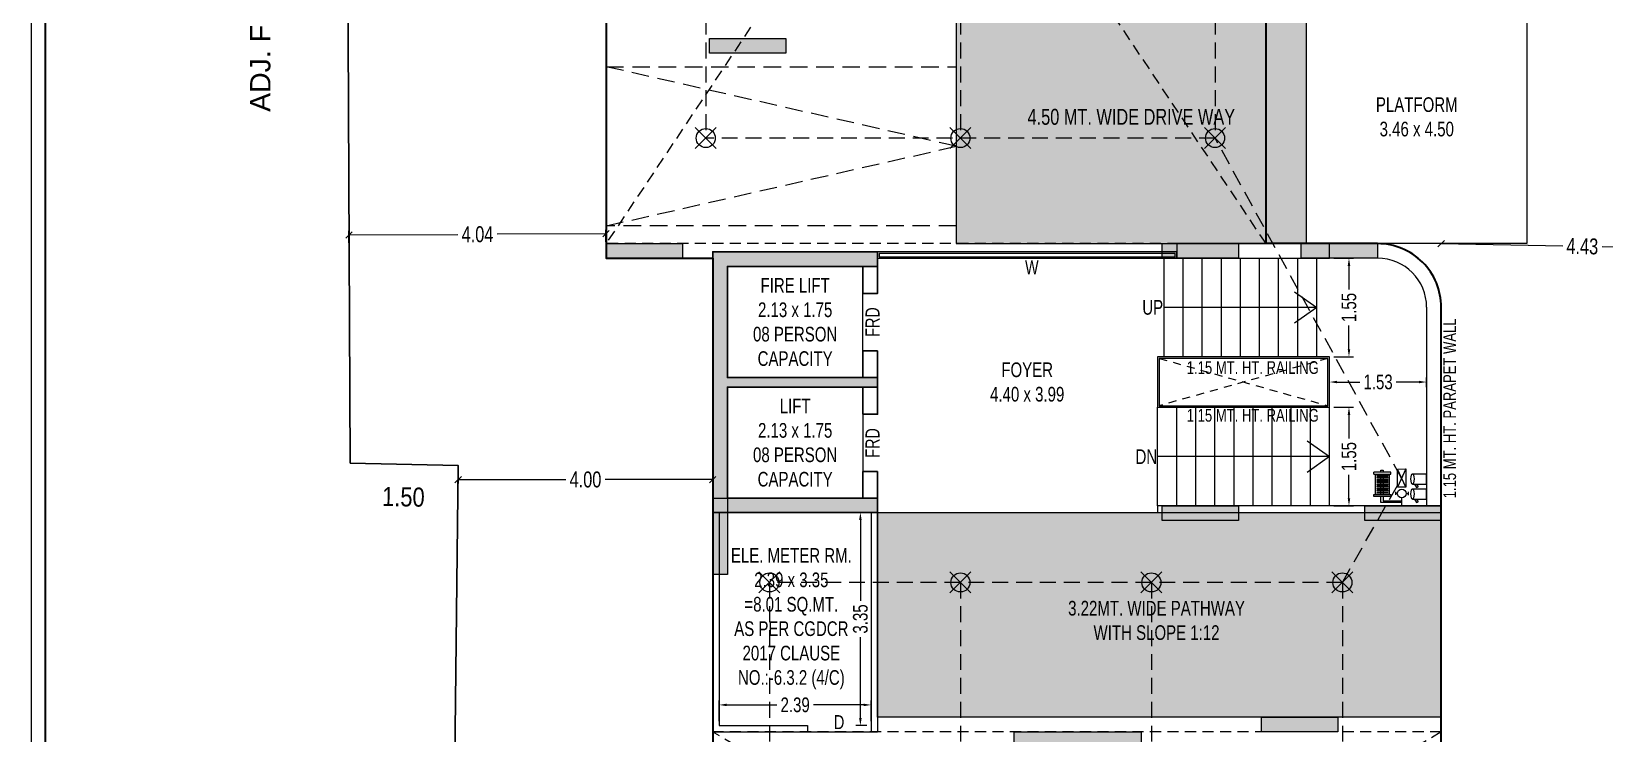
# Model space of a CAD drawing. Header units: millimetres. Extents: x 49 to 419, y 19 to 121.
# Drawn here: x 191.94 to 216.65, y 63.7 to 74.73 of the extents above; entities that cross this region are included whole.
import ezdxf
from ezdxf.enums import TextEntityAlignment as Align

# ---------------------------------------------------------------- set-up
doc = ezdxf.new("R2010")
doc.units = ezdxf.units.MM
doc.header["$MEASUREMENT"] = 0
doc.header["$PDMODE"] = 32
doc.header["$PDSIZE"] = 0.3
doc.linetypes.add('CONTINOUS', pattern=[0])
doc.linetypes.add('HIDDEN', pattern=[0.375, 0.25, -0.125])
for name, color, linetype, lineweight in [('A_BUILT UP', 1, 'Continuous', 35), ('A_DOOR', 34, 'Continuous', 20), ('A_FIRE SYSTEM', 1, 'HIDDEN', 25), ('F.P.LINE', 1, 'Continuous', 30), ('g-ele-01', 7, 'Continuous', 9), ('g-ele-03', 147, 'Continuous', 5), ('g-ele02', 4, 'Continuous', 9), ('g-r.c.c', 5, 'Continuous', 30), ('g-sol250', 250, 'Continuous', 9)]:
    doc.layers.add(name, color=color, linetype=linetype, lineweight=lineweight)
for name, color, linetype in [('A_CAR', 251, 'HIDDEN'), ('A_DUCT', 2, 'HIDDEN'), ('A_MARGIN', 7, 'Continuous'), ('A_PARKING', 7, 'HIDDEN'), ('A_RAMP', 7, 'Continuous'), ('A_ROAD', 73, 'Continuous'), ('A_SHEET AREA TABLE-1', 7, 'Continuous'), ('A_STAIR', 144, 'Continuous'), ('A_TEXT', 7, 'Continuous'), ('A_TEXT C.', 7, 'Continuous'), ('A_Text D&W', 7, 'Continuous'), ('A_Wall', 7, 'Continuous'), ('A_WINDOW', 5, 'Continuous'), ('COLUM HATCH_BSE', 25, 'Continuous'), ('COLUMN_BSE', 6, 'Continuous'), ('F.P.NO.', 1, 'Continuous'), ('K DIM IN TO IN', 7, 'Continuous')]:
    doc.layers.add(name, color=color, linetype=linetype)
doc.styles.add('AAAAA', font='arial.ttf', dxfattribs={"width": 0.7})
doc.styles.add('ARIAL', font='arial.ttf')
doc.styles.add('Dinesh', font='swisscl.ttf')
doc.styles.add('ROMAND', font='swissc.ttf')
doc.styles.add('SWISS', font='swisscl.ttf')
doc.dimstyles.new('Dim', dxfattribs={"dimtxt": 0.21, "dimasz": 0.1, "dimexe": 0.0625, "dimexo": 0.0625, "dimgap": 9e-05, "dimtad": 0, "dimtoh": 1, "dimzin": 0, "dimdsep": 46, "dimtxsty": 'Dinesh', "dimcen": 0, "dimclrd": 256, "dimclre": 256, "dimclrt": 256, "dimadec": 0, "dimazin": 0, "dimtfac": 1, "dimtofl": 0, "dimtmove": 0, "dimatfit": 3, "dimfxl": 0, "dimtolj": 1, "dimtzin": 0, "dimlwd": -1, "dimarcsym": 1})
doc.dimstyles.new('PARKING', dxfattribs={"dimtxt": 0.5, "dimasz": 0.12, "dimexe": 0.1, "dimexo": 0, "dimgap": 0.1, "dimtad": 0, "dimzin": 0, "dimdsep": 46, "dimtxsty": 'AAAAA', "dimblk1": 'OBLIQUE', "dimblk2": 'OBLIQUE', "dimsah": 1, "dimcen": 0, "dimdle": 0.1, "dimse1": 1, "dimse2": 1, "dimsd1": 1, "dimsd2": 1, "dimclrd": 7, "dimclre": 7, "dimclrt": 7, "dimadec": 0, "dimazin": 0, "dimtfac": 1, "dimtix": 1, "dimtofl": 0, "dimtmove": 2, "dimatfit": 3, "dimldrblk": 'OBLIQUE', "dimfxl": 0.1, "dimtolj": 1, "dimtzin": 0, "dimarcsym": 0})
doc.dimstyles.new('S-100', dxfattribs={"dimtxt": 0.23, "dimasz": 0.12, "dimexe": 0.1, "dimexo": 0, "dimgap": 0.1, "dimtad": 0, "dimzin": 0, "dimdsep": 46, "dimtxsty": 'ROMAND', "dimblk1": 'OBLIQUE', "dimblk2": 'OBLIQUE', "dimsah": 1, "dimcen": 0, "dimdle": 0.1, "dimclrd": 7, "dimclre": 7, "dimclrt": 7, "dimadec": 0, "dimazin": 0, "dimtfac": 1, "dimtix": 1, "dimtofl": 0, "dimtmove": 2, "dimatfit": 3, "dimldrblk": 'OBLIQUE', "dimfxl": 0.1, "dimtolj": 1, "dimtzin": 0, "dimarcsym": 0})
doc.dimstyles.new('SAT', dxfattribs={"dimtxt": 0.23, "dimasz": 0.11, "dimexe": 0.075, "dimexo": 0.075, "dimgap": 0.06, "dimtad": 0, "dimzin": 4, "dimdsep": 46, "dimtxsty": 'ARIAL', "dimblk": 'ARCHTICK', "dimcen": 0, "dimclrd": 256, "dimclre": 256, "dimadec": 0, "dimazin": 0, "dimtfac": 0.6, "dimtix": 1, "dimtofl": 0, "dimtmove": 2, "dimatfit": 3, "dimfxl": 0, "dimtolj": 1, "dimtzin": 0, "dimlwd": -1, "dimlwe": -1, "dimarcsym": 1})

# ---------------------------------------------------------------- blocks, each defined once
blk = doc.blocks.new('_OBLIQUE')
at = {"color": 0, "linetype": 'ByBlock'}
blk.add_line((-0.5, -0.5), (0.5, 0.5), dxfattribs=at)
blk = doc.blocks.new('*D164')
at = {"layer": 'A_MARGIN', "transparency": 16777216}
for p, q in [((214.083, 71.396), (215.991, 71.36)), ((218.517, 71.312), (216.61, 71.348))]:
    blk.add_line(p, q, dxfattribs=at)
at = {"layer": 'Defpoints', "color": 0, "transparency": 16777216}
for p in [(214.083, 71.396), (218.517, 71.312), (218.517, 71.312)]:
    blk.add_point(p, dxfattribs=at)
at = {"layer": 'A_MARGIN', "transparency": 16777216, "xscale": 0.1, "yscale": 0.1, "zscale": 0.1}
for p, rotation in [((214.083, 71.396), 178.9122083500554), ((218.517, 71.312), 358.9122083500554)]:
    blk.add_blockref('_OBLIQUE', p, dxfattribs=dict(at, rotation=rotation))
at = {"layer": 'A_MARGIN', "transparency": 16777216, "insert": (216.3, 71.354), "char_height": 0.25, "attachment_point": 5, "rotation": 358.9122, "style": 'Dinesh'}
blk.add_mtext('\\A1;4.43', dxfattribs=at)
blk = doc.blocks.new('*D170')
at = {"layer": 'A_MARGIN', "lineweight": -2, "transparency": 16777216}
for p, q in [((198.64, 67.849), (198.64, 67.628)), ((202.639, 67.849), (202.639, 67.628))]:
    blk.add_line(p, q, dxfattribs=at)
at = {"layer": 'A_MARGIN', "transparency": 16777216}
for p, q in [((198.64, 67.69), (200.33, 67.69)), ((202.639, 67.69), (200.949, 67.69))]:
    blk.add_line(p, q, dxfattribs=at)
at = {"layer": 'Defpoints', "color": 0, "transparency": 16777216}
for p in [(198.64, 67.912), (202.639, 67.911), (202.639, 67.69)]:
    blk.add_point(p, dxfattribs=at)
at = {"layer": 'A_MARGIN', "transparency": 16777216, "xscale": 0.1, "yscale": 0.1, "zscale": 0.1}
for p, rotation in [((198.64, 67.69), 179.9968255016667), ((202.639, 67.69), 359.9968255016667)]:
    blk.add_blockref('_OBLIQUE', p, dxfattribs=dict(at, rotation=rotation))
at = {"layer": 'A_MARGIN', "transparency": 16777216, "insert": (200.64, 67.69), "char_height": 0.25, "attachment_point": 5, "rotation": 359.9968, "style": 'Dinesh'}
blk.add_mtext('\\A1;4.00', dxfattribs=at)
blk = doc.blocks.new('*D171')
at = {"layer": 'A_MARGIN', "lineweight": -2, "transparency": 16777216}
for p, q in [((196.927, 71.211), (196.925, 71.596)), ((200.963, 71.229), (200.962, 71.613))]:
    blk.add_line(p, q, dxfattribs=at)
at = {"layer": 'A_MARGIN', "transparency": 16777216}
for p, q in [((196.926, 71.533), (198.633, 71.541)), ((200.962, 71.551), (199.254, 71.543))]:
    blk.add_line(p, q, dxfattribs=at)
at = {"layer": 'Defpoints', "color": 0, "transparency": 16777216}
for p in [(196.926, 71.533), (196.927, 71.149), (200.964, 71.166)]:
    blk.add_point(p, dxfattribs=at)
at = {"layer": 'A_MARGIN', "transparency": 16777216, "xscale": 0.1, "yscale": 0.1, "zscale": 0.1}
for p, rotation in [((196.926, 71.533), 180.2497674445656), ((200.962, 71.551), 0.2497674445656095)]:
    blk.add_blockref('_OBLIQUE', p, dxfattribs=dict(at, rotation=rotation))
at = {"layer": 'A_MARGIN', "transparency": 16777216, "insert": (198.944, 71.542), "char_height": 0.25, "attachment_point": 5, "rotation": 0.2498, "style": 'Dinesh'}
blk.add_mtext('\\A1;4.04', dxfattribs=at)
blk = doc.blocks.new('A$C43F9707E')
at = {"layer": 'A_FIRE SYSTEM', "linetype": 'CONTINOUS'}
for p, q in [((0.165, -0.165), (-0.165, 0.165)), ((-0.165, -0.165), (0.165, 0.165))]:
    blk.add_line(p, q, dxfattribs=at)
blk.add_circle((0, 0), 0.15, dxfattribs=at)
blk = doc.blocks.new('A$C2EEB2833')
at = {"layer": 'A_FIRE SYSTEM'}
for p, q in [((-10.931, 17.342), (-10.931, 5.342)), ((-6.931, 17.342), (-6.931, 5.342)), ((-2.931, 17.342), (-2.931, 5.342)), ((-2.931, 5.342), (-10.931, 5.342)), ((0, 0), (-2.931, 5.342)), ((-0.931, -1.638), (0, 0)), ((-0.931, -1.638), (-9.931, -1.638)), ((-9.931, -1.638), (-9.931, -13.638)), ((-6.931, -1.638), (-6.931, -13.638)), ((-3.931, -1.638), (-3.931, -16.638)), ((-0.931, -1.638), (-0.931, -16.638))]:
    blk.add_line(p, q, dxfattribs=at)
for p in [(-10.931, 5.342), (-6.931, 5.342), (-2.931, 5.342), (-9.931, -1.638), (-6.931, -1.638), (-3.931, -1.638), (-0.931, -1.638)]:
    blk.add_blockref('A$C43F9707E', p, dxfattribs=at)
blk = doc.blocks.new('*D176')
at = {"layer": 'A_STAIR', "color": 7, "lineweight": -2, "transparency": 16777216}
for p, q in [((212.398, 68.825), (212.704, 68.825)), ((212.634, 68.705), (212.634, 68.334)), ((212.634, 67.395), (212.634, 67.766)), ((212.398, 67.275), (212.704, 67.275))]:
    blk.add_line(p, q, dxfattribs=at)
at = {"layer": 'A_STAIR', "color": 7, "transparency": 16777216}
for points in [[(212.614, 68.705), (212.654, 68.705), (212.634, 68.825)], [(212.614, 67.395), (212.654, 67.395), (212.634, 67.275)]]:
    blk.add_solid(points, dxfattribs=at)
at = {"layer": 'Defpoints', "color": 0, "transparency": 16777216}
for p in [(212.328, 68.825), (212.328, 67.275), (212.634, 67.275)]:
    blk.add_point(p, dxfattribs=at)
at = {"layer": 'A_STAIR', "color": 7, "transparency": 16777216, "insert": (212.634, 68.05), "char_height": 0.23, "attachment_point": 5, "rotation": 90, "style": 'Dinesh'}
blk.add_mtext('\\A1;1.55', dxfattribs=at)
blk = doc.blocks.new('*D177')
at = {"layer": 'A_STAIR', "color": 7, "lineweight": -2, "transparency": 16777216}
for p, q in [((212.398, 71.166), (212.704, 71.166)), ((212.634, 71.046), (212.634, 70.676)), ((212.634, 69.738), (212.634, 70.108)), ((212.398, 69.618), (212.704, 69.618))]:
    blk.add_line(p, q, dxfattribs=at)
at = {"layer": 'A_STAIR', "color": 7, "transparency": 16777216}
for points in [[(212.614, 71.046), (212.654, 71.046), (212.634, 71.166)], [(212.614, 69.738), (212.654, 69.738), (212.634, 69.618)]]:
    blk.add_solid(points, dxfattribs=at)
at = {"layer": 'Defpoints', "color": 0, "transparency": 16777216}
for p in [(212.328, 71.166), (212.634, 71.166), (212.328, 69.618, 0)]:
    blk.add_point(p, dxfattribs=at)
at = {"layer": 'A_STAIR', "color": 7, "transparency": 16777216, "insert": (212.634, 70.392), "char_height": 0.23, "attachment_point": 5, "rotation": 90, "style": 'Dinesh'}
blk.add_mtext('\\A1;1.55', dxfattribs=at)
blk = doc.blocks.new('*D178')
at = {"layer": 'A_STAIR', "color": 7, "lineweight": -2, "transparency": 16777216}
for p, q in [((212.328, 69.142), (212.328, 69.292)), ((212.448, 69.222), (212.806, 69.222)), ((213.733, 69.222), (213.375, 69.222)), ((213.853, 69.142), (213.853, 69.292))]:
    blk.add_line(p, q, dxfattribs=at)
at = {"layer": 'A_STAIR', "color": 7, "transparency": 16777216}
for points in [[(212.448, 69.242), (212.448, 69.202), (212.328, 69.222)], [(213.733, 69.242), (213.733, 69.202), (213.853, 69.222)]]:
    blk.add_solid(points, dxfattribs=at)
at = {"layer": 'Defpoints', "color": 0, "transparency": 16777216}
for p in [(212.328, 69.222), (212.328, 69.072), (213.853, 69.072, 0)]:
    blk.add_point(p, dxfattribs=at)
at = {"layer": 'A_STAIR', "color": 7, "transparency": 16777216, "insert": (213.091, 69.222), "char_height": 0.23, "attachment_point": 5, "style": 'Dinesh'}
blk.add_mtext('\\A1;1.53', dxfattribs=at)
blk = doc.blocks.new('A$C601668E3')
at = {"layer": 'A_FIRE SYSTEM', "color": 1, "linetype": 'CONTINOUS', "lineweight": 13}
for p, q in [((0, 0), (0.002, -0.126)), ((-0.166, -0.108), (-0.388, -0.112)), ((-0.388, -0.112), (-0.385, -0.278)), ((-0.229, -0.109), (-0.255, -0.071)), ((-0.197, -0.108), (-0.231, -0.058)), ((-0.097, -0.225), (-0.097, -0.174)), ((-0.066, -0.197), (-0.097, -0.198)), ((0.001, -0.052), (0.328, -0.047)), ((0.295, -0.076), (0.001, -0.081)), ((0.073, -0.195), (0.104, -0.194)), ((0.104, -0.222), (0.103, -0.171)), ((0.172, -0.146), (0.44, -0.142)), ((0.173, -0.175), (0.172, -0.146)), ((0.44, -0.17), (0.173, -0.175)), ((0.199, -0.175), (0.204, -0.498)), ((0.204, -0.498), (0.199, -0.175)), ((0.396, -0.196), (0.221, -0.2)), ((0.221, -0.2), (0.221, -0.205)), ((0.221, -0.205), (0.396, -0.202)), ((0.397, -0.23), (0.222, -0.233)), ((0.222, -0.233), (0.222, -0.239)), ((0.222, -0.239), (0.397, -0.236)), ((0.297, -0.144), (0.295, -0.076)), ((0.303, -0.497), (0.297, -0.173)), ((0.328, -0.047), (0.33, -0.143)), ((0.33, -0.172), (0.336, -0.496)), ((0.396, -0.202), (0.396, -0.196)), ((0.397, -0.236), (0.397, -0.23)), ((0.414, -0.171), (0.42, -0.494)), ((0.44, -0.142), (0.44, -0.17)), ((-0.163, -0.274), (-0.385, -0.278)), ((-0.162, -0.344), (-0.384, -0.347)), ((-0.384, -0.347), (-0.381, -0.513)), ((-0.225, -0.345), (-0.251, -0.307)), ((-0.192, -0.344), (-0.227, -0.294)), ((-0.058, -0.294), (0.073, -0.292)), ((-0.058, -0.294), (0.078, -0.579)), ((-0.053, -0.582), (-0.058, -0.294)), ((-0.053, -0.582), (0.073, -0.292)), ((0.073, -0.292), (0.078, -0.579)), ((0.446, -0.494), (0.178, -0.499)), ((0.398, -0.264), (0.222, -0.267)), ((0.222, -0.267), (0.222, -0.273)), ((0.222, -0.273), (0.398, -0.27)), ((0.398, -0.298), (0.223, -0.301)), ((0.223, -0.301), (0.223, -0.306)), ((0.223, -0.306), (0.398, -0.303)), ((0.399, -0.332), (0.223, -0.335)), ((0.223, -0.335), (0.224, -0.34)), ((0.224, -0.34), (0.399, -0.337)), ((0.399, -0.365), (0.224, -0.368)), ((0.224, -0.368), (0.224, -0.374)), ((0.224, -0.374), (0.399, -0.371)), ((0.4, -0.399), (0.225, -0.402)), ((0.225, -0.402), (0.225, -0.408)), ((0.225, -0.408), (0.4, -0.405)), ((0.4, -0.433), (0.225, -0.436)), ((0.225, -0.436), (0.225, -0.442)), ((0.225, -0.442), (0.401, -0.439)), ((0.401, -0.467), (0.226, -0.47)), ((0.226, -0.47), (0.226, -0.475)), ((0.226, -0.475), (0.401, -0.472)), ((0.398, -0.27), (0.398, -0.264)), ((0.398, -0.303), (0.398, -0.298)), ((0.399, -0.337), (0.399, -0.332)), ((0.399, -0.371), (0.399, -0.365)), ((0.4, -0.405), (0.4, -0.399)), ((0.401, -0.439), (0.4, -0.433)), ((0.401, -0.472), (0.401, -0.467)), ((0.446, -0.494), (0.446, -0.523)), ((-0.159, -0.51), (-0.381, -0.513)), ((0.078, -0.579), (-0.053, -0.582)), ((0.178, -0.499), (0.179, -0.528)), ((0.179, -0.528), (0.446, -0.523)), ((0.304, -0.556), (0.303, -0.525)), ((0.337, -0.556), (0.304, -0.556)), ((0.336, -0.525), (0.337, -0.556))]:
    blk.add_line(p, q, dxfattribs=at)
for centre, major_axis, ratio, start_param, end_param in [((-0.229, -0.089), (0.0218, 0.0226), 1, 0.810661, 1.722002), ((-0.165, -0.191), (-0.0014, 0.083), 0.29661, 1.570796327641413, 7.853981634820997), ((0.003, -0.196), (0.0485, 0.0502), 1, 3.926991, 10.210176), ((-0.225, -0.325), (0.0226, -0.0218), 1, 2.381457, 3.292798), ((-0.161, -0.427), (-0.0014, 0.083), 0.29661, 1.570796327641413, 7.853981634820997)]:
    blk.add_ellipse(centre, major_axis=major_axis, ratio=ratio, start_param=start_param, end_param=end_param, dxfattribs=at)
blk = doc.blocks.new('*D185')
at = {"layer": 'Defpoints', "color": 0, "ltscale": 0.7, "transparency": 16777216}
for p in [(202.638, 63.725), (214.083, 63.725), (202.638, 63.402)]:
    blk.add_point(p, dxfattribs=at)
at = {"layer": 'A_PARKING', "color": 0, "ltscale": 0.7, "transparency": 16777216, "insert": (208.361, 63.402), "char_height": 0.25, "attachment_point": 5, "style": 'Dinesh'}
blk.add_mtext('\\A1;11.44', dxfattribs=at)
blk = doc.blocks.new('_ArchTick')
at = {"const_width": 0.15}
blk.add_lwpolyline([(-0.5, -0.5), (0.5, 0.5)], dxfattribs=at)
blk = doc.blocks.new('*D186')
at = {"layer": 'Defpoints', "color": 0, "ltscale": 0.7, "transparency": 16777216}
for p in [(202.638, 63.725), (203.046, 63.725), (202.638, 56.906)]:
    blk.add_point(p, dxfattribs=at)
at = {"layer": 'A_PARKING', "color": 0, "ltscale": 0.7, "transparency": 16777216, "insert": (203.046, 60.315), "char_height": 0.25, "attachment_point": 5, "rotation": 90, "style": 'Dinesh'}
blk.add_mtext('\\A1;6.82', dxfattribs=at)
blk = doc.blocks.new('*D187')
at = {"layer": 'Defpoints', "color": 0, "ltscale": 0.7, "transparency": 16777216}
for p in [(200.964, 86.915), (201.394, 86.915), (200.964, 71.396)]:
    blk.add_point(p, dxfattribs=at)
at = {"layer": 'A_PARKING', "color": 0, "ltscale": 0.7, "transparency": 16777216, "insert": (201.394, 79.155), "char_height": 0.25, "attachment_point": 5, "rotation": 90, "style": 'Dinesh'}
blk.add_mtext('\\A1;15.52', dxfattribs=at)
blk = doc.blocks.new('CAR1')
at = {"layer": 'A_CAR', "ltscale": 1.1}
blk.add_lwpolyline([(2.5, 0), (2.5, -5.5), (0, -5.5), (0, 0)], close=True, dxfattribs=at)
blk.add_lwpolyline([(0, 0), (1.25, -5.5), (2.5, 0)], dxfattribs=at)
blk = doc.blocks.new('*D269')
at = {"layer": 'A_STAIR', "color": 7, "lineweight": -2, "transparency": 16777216}
for p, q in [((202.739, 63.895), (202.739, 64.22)), ((202.859, 64.15), (203.647, 64.15)), ((205.009, 64.15), (204.221, 64.15)), ((205.129, 63.895), (205.129, 64.22))]:
    blk.add_line(p, q, dxfattribs=at)
at = {"layer": 'A_STAIR', "color": 7, "transparency": 16777216}
for points in [[(202.859, 64.17), (202.859, 64.13), (202.739, 64.15)], [(205.009, 64.17), (205.009, 64.13), (205.129, 64.15)]]:
    blk.add_solid(points, dxfattribs=at)
at = {"layer": 'Defpoints', "color": 0, "transparency": 16777216}
for p in [(205.129, 64.15), (202.739, 63.825), (205.129, 63.825)]:
    blk.add_point(p, dxfattribs=at)
at = {"layer": 'A_STAIR', "color": 7, "transparency": 16777216, "insert": (203.934, 64.15), "char_height": 0.23, "attachment_point": 5, "style": 'Dinesh'}
blk.add_mtext('\\A1;2.39', dxfattribs=at)
blk = doc.blocks.new('*D268')
at = {"layer": 'A_STAIR', "color": 7, "lineweight": -2, "transparency": 16777216}
for p, q in [((205.059, 67.175), (204.889, 67.175)), ((204.959, 67.055), (204.959, 65.787)), ((204.959, 63.945), (204.959, 65.214)), ((205.059, 63.825), (204.889, 63.825))]:
    blk.add_line(p, q, dxfattribs=at)
at = {"layer": 'A_STAIR', "color": 7, "transparency": 16777216}
for points in [[(204.939, 67.055), (204.979, 67.055), (204.959, 67.175)], [(204.939, 63.945), (204.979, 63.945), (204.959, 63.825)]]:
    blk.add_solid(points, dxfattribs=at)
at = {"layer": 'Defpoints', "color": 0, "transparency": 16777216}
for p in [(204.959, 67.175), (205.129, 67.175, -0.001), (205.129, 63.825)]:
    blk.add_point(p, dxfattribs=at)
at = {"layer": 'A_STAIR', "color": 7, "transparency": 16777216, "insert": (204.959, 65.5), "char_height": 0.23, "attachment_point": 5, "rotation": 90, "style": 'Dinesh'}
blk.add_mtext('\\A1;3.35', dxfattribs=at)
blk = doc.blocks.new('*D278')
at = {"layer": 'Defpoints', "color": 0, "transparency": 16777216}
for p in [(196.351, 91.515), (196.813, 91.517), (196.941, 67.947)]:
    blk.add_point(p, dxfattribs=at)
at = {"layer": 'K DIM IN TO IN', "color": 7, "lineweight": -3, "transparency": 16777216, "insert": (196.415, 79.73), "char_height": 0.3, "attachment_point": 5, "rotation": 90.3109, "style": 'ROMAND'}
blk.add_mtext('\\A1;23.90', dxfattribs=at)
blk = doc.blocks.new('*D279')
at = {"layer": 'Defpoints', "color": 0, "transparency": 16777216}
for p in [(196.941, 67.947), (198.64, 67.912), (198.629, 67.399)]:
    blk.add_point(p, dxfattribs=at)
at = {"layer": 'K DIM IN TO IN', "color": 7, "lineweight": -3, "transparency": 16777216, "insert": (197.78, 67.417), "char_height": 0.3, "attachment_point": 5, "rotation": 358.8047, "style": 'ROMAND'}
blk.add_mtext('\\A1;1.50', dxfattribs=at)
blk = doc.blocks.new('*D280')
at = {"layer": 'Defpoints', "color": 0, "transparency": 16777216}
for p in [(198.64, 67.912), (197.831, 48.478), (198.267, 48.469)]:
    blk.add_point(p, dxfattribs=at)
at = {"layer": 'K DIM IN TO IN', "color": 7, "lineweight": -3, "transparency": 16777216, "insert": (198.018, 58.199), "char_height": 0.3, "attachment_point": 5, "rotation": 88.9001, "style": 'ROMAND'}
blk.add_mtext('\\A1;19.50', dxfattribs=at)

msp = doc.modelspace()

# ---------------------------------------------------------------- hatches: boundary and pattern name
at = {"layer": 'A_ROAD'}
msp.add_hatch(color=256, dxfattribs=at).paths.add_polyline_path([(211.967, 75.376), (206.464, 75.376), (206.464, 71.396), (211.967, 71.396)])
h = msp.add_hatch(color=256, dxfattribs=at)
h.dxf.hatch_style = 1
h.paths.add_polyline_path([(214.083, 63.955), (205.229, 63.955), (205.229, 67.175), (214.083, 67.175)])
h = msp.add_hatch(color=256, dxfattribs=at)
h.paths.add_polyline_path([(209.372, 58.946), (207.372, 58.946), (207.372, 63.725), (209.372, 63.725)])
h.paths.add_polyline_path([(214.083, 58.946), (202.639, 58.946), (202.639, 56.906), (214.083, 56.906)])
at = {"layer": 'COLUM HATCH_BSE'}
h = msp.add_hatch(color=7, dxfattribs=at)
h.dxf.hatch_style = 1
h.paths.add_polyline_path([(203.789, 74.619), (203.789, 74.389), (202.589, 74.389), (202.589, 74.619)])
h = msp.add_hatch(color=7, dxfattribs=at)
h.dxf.hatch_style = 1
h.paths.add_polyline_path([(202.164, 71.396), (202.164, 71.166), (200.964, 71.166), (200.964, 71.396)])
h = msp.add_hatch(color=7, dxfattribs=at)
h.dxf.hatch_style = 1
h.paths.add_polyline_path([(210.899, 71.396), (210.899, 71.166), (209.699, 71.166), (209.699, 71.396)])
h = msp.add_hatch(color=7, dxfattribs=at)
h.dxf.hatch_style = 1
h.paths.add_polyline_path([(213.084, 71.396), (213.084, 71.166), (211.884, 71.166), (211.884, 71.396)])
h = msp.add_hatch(color=7, dxfattribs=at)
h.dxf.hatch_style = 1
h.paths.add_polyline_path([(202.869, 66.197), (202.639, 66.197), (202.639, 67.276), (202.869, 67.276)])
h = msp.add_hatch(color=7, dxfattribs=at)
h.dxf.hatch_style = 1
h.paths.add_polyline_path([(210.899, 67.275), (210.899, 67.045), (209.699, 67.045), (209.699, 67.275)])
h = msp.add_hatch(color=7, dxfattribs=at)
h.dxf.hatch_style = 1
h.paths.add_polyline_path([(214.083, 67.275), (214.083, 67.045), (212.883, 67.045), (212.883, 67.275)])
h = msp.add_hatch(color=7, dxfattribs=at)
h.dxf.hatch_style = 1
h.paths.add_polyline_path([(212.458, 63.955), (212.458, 63.725), (211.258, 63.725), (211.258, 63.955)])
at = {"layer": 'g-sol250'}
h = msp.add_hatch(color=7, dxfattribs=at)
h.dxf.hatch_style = 1
h.paths.add_polyline_path([(202.639, 67.175), (205.229, 67.175), (205.229, 67.397), (202.869, 67.397), (202.869, 69.142), (205.229, 69.142), (205.229, 69.292), (202.869, 69.292), (202.869, 71.037), (205.229, 71.037), (205.229, 71.267), (202.639, 71.267)])

# ---------------------------------------------------------------- linework, layer by layer
at = {"layer": 'A_BUILT UP'}
msp.add_lwpolyline([(211.331, 86.915), (200.964, 86.915), (200.964, 71.166), (202.639, 71.166), (202.638, 53.118), (214.083, 48.181), (214.083, 70.396, 0.414214), (213.083, 71.396), (211.331, 71.396)], format="xyb", close=True, dxfattribs=at)
at = {"layer": 'A_DOOR', "color": 7}
for p, q in [((204.999, 69.714), (204.999, 70.614)), ((204.999, 68.715), (204.999, 67.815))]:
    msp.add_line(p, q, dxfattribs=at)
at = {"layer": 'A_DUCT', "color": 7, "ltscale": 0.5, "elevation": 0}
for points in [[(212.303, 69.593), (209.653, 68.85)], [(209.653, 69.593), (212.303, 68.85)]]:
    msp.add_lwpolyline(points, dxfattribs=at)
at = {"layer": 'A_PARKING', "ltscale": 0.7}
for p, q in [((211.331, 71.396), (200.964, 86.915)), ((211.331, 86.915), (200.964, 71.396)), ((214.083, 56.906), (202.638, 63.725)), ((214.083, 63.725), (202.638, 56.906))]:
    msp.add_line(p, q, dxfattribs=at)
for points in [[(211.331, 71.396), (200.964, 71.396), (200.964, 86.915), (211.331, 86.915)], [(202.638, 56.906), (214.083, 56.906), (214.083, 63.725), (202.638, 63.725)]]:
    msp.add_lwpolyline(points, close=True, dxfattribs=at)
at = {"layer": 'A_RAMP', "flags": 128}
msp.add_lwpolyline([(215.43, 75.376), (215.43, 71.396), (211.967, 71.396), (211.967, 75.376)], dxfattribs=at)
at = {"layer": 'A_ROAD', "color": 7, "flags": 128}
for points in [[(211.967, 75.376), (206.464, 75.376), (206.464, 71.396), (211.967, 71.396)], [(209.372, 58.946), (207.372, 58.946), (207.372, 63.725), (209.372, 63.725)]]:
    msp.add_lwpolyline(points, close=True, dxfattribs=at)
at = {"layer": 'A_ROAD', "color": 7}
msp.add_lwpolyline([(214.083, 63.955), (205.229, 63.955), (205.229, 67.175), (214.083, 67.175)], close=True, dxfattribs=at)
at = {"layer": 'A_SHEET AREA TABLE-1'}
msp.add_lwpolyline([(297.721, 29.12), (191.937, 29.12), (191.937, 104.085), (297.721, 104.085), (297.721, 29.12)], dxfattribs=at)
at = {"layer": 'A_SHEET AREA TABLE-1', "lineweight": 30, "const_width": 0.0269}
msp.add_lwpolyline([(297.502, 29.338), (192.155, 29.338), (192.155, 103.867), (297.503, 103.867), (297.502, 29.338)], dxfattribs=at)
at = {"layer": 'A_STAIR', "color": 7}
for p, q in [((205.229, 67.175), (209.928, 67.175)), ((204.129, 63.725), (205.129, 63.725))]:
    msp.add_line(p, q, dxfattribs=at)
at = {"layer": 'A_Wall', "color": 7}
for p, q in [((202.639, 67.176), (202.639, 63.726)), ((202.739, 67.176), (202.739, 63.825)), ((205.129, 67.175), (205.129, 63.725)), ((205.229, 67.175), (205.229, 63.725)), ((202.739, 63.825), (204.129, 63.825)), ((204.129, 63.825), (204.129, 63.725)), ((202.638, 63.725), (204.129, 63.725)), ((205.129, 63.725), (205.229, 63.725))]:
    msp.add_line(p, q, dxfattribs=at)
for points in [[(209.928, 71.168), (212.329, 71.166), (212.329, 71.396), (209.928, 71.397)], [(214.083, 67.275), (209.628, 67.275), (209.628, 67.175), (214.083, 67.175)]]:
    msp.add_lwpolyline(points, close=True, dxfattribs=at)
at = {"layer": 'A_WINDOW', "color": 7}
for points in [[(209.928, 71.266), (205.229, 71.266), (205.229, 71.166), (209.928, 71.166)], [(209.903, 71.241), (205.254, 71.241), (205.254, 71.191), (209.903, 71.191)]]:
    msp.add_lwpolyline(points, close=True, dxfattribs=at)
at = {"layer": 'COLUMN_BSE', "color": 7}
for points in [[(203.789, 74.619), (203.789, 74.389), (202.589, 74.389), (202.589, 74.619)], [(202.164, 71.396), (202.164, 71.166), (200.964, 71.166), (200.964, 71.396)], [(210.899, 71.396), (210.899, 71.166), (209.699, 71.166), (209.699, 71.396)], [(202.869, 66.197), (202.639, 66.197), (202.639, 67.397), (202.869, 67.397)], [(210.899, 67.275), (210.899, 67.045), (209.699, 67.045), (209.699, 67.275)], [(214.083, 67.275), (214.083, 67.045), (212.883, 67.045), (212.883, 67.275)], [(212.458, 63.955), (212.458, 63.725), (211.258, 63.725), (211.258, 63.955)]]:
    msp.add_lwpolyline(points, close=True, dxfattribs=at)
at = {"layer": 'COLUMN_BSE', "color": 7, "elevation": 0}
msp.add_lwpolyline([(213.084, 71.396), (213.084, 71.166), (211.884, 71.166), (211.884, 71.396)], close=True, dxfattribs=at)
at = {"layer": 'F.P.LINE', "color": 7, "ltscale": 5}
msp.add_lwpolyline([(196.941, 67.947), (198.64, 67.912), (198.568, 61.443), (198.267, 48.469), (206.705, 44.822), (218.052, 39.936), (218.01, 43.967), (218.191, 54.149), (218.596, 75.488), (215.433, 75.491), (215.473, 77.123), (215.715, 84.227), (215.865, 87.799), (215.98, 90.934), (196.816, 90.934), (196.888, 80.23)], close=True, dxfattribs=at)
at = {"layer": 'g-ele-01', "color": 7}
for points in [[(213.854, 70.396), (213.854, 67.275)], [(214.084, 70.396), (214.084, 67.275)]]:
    msp.add_lwpolyline(points, dxfattribs=at)
at = {"layer": 'g-ele-01', "elevation": 0}
for points in [[(212.328, 68.825), (212.328, 69.618), (209.628, 69.618), (209.628, 68.825)], [(212.303, 68.85), (212.303, 69.593), (209.653, 69.593), (209.653, 68.85)]]:
    msp.add_lwpolyline(points, close=True, dxfattribs=at)
at = {"layer": 'g-ele-01', "color": 7}
for radius in [1, 0.77]:
    msp.add_arc((213.084, 70.396), radius, 0, 90, dxfattribs=at)
at = {"layer": 'g-ele-03', "color": 7}
for p, q in [((209.628, 67.275, 0), (209.628, 68.825, 0)), ((209.928, 67.275, 0), (209.928, 68.825, 0)), ((210.228, 67.275, 0), (210.228, 68.825, 0)), ((210.528, 67.275, 0), (210.528, 68.825, 0)), ((210.828, 67.275, 0), (210.828, 68.825, 0)), ((211.128, 67.275, 0), (211.128, 68.825, 0)), ((211.428, 67.275, 0), (211.428, 68.825, 0)), ((211.728, 67.275, 0), (211.728, 68.825, 0)), ((212.028, 67.275, 0), (212.028, 68.825, 0)), ((212.328, 67.275, 0), (212.328, 68.825, 0))]:
    msp.add_line(p, q, dxfattribs=at)
at = {"layer": 'g-ele02', "color": 7}
for p, q in [((209.729, 69.618, 0), (209.729, 71.168, 0)), ((210.029, 69.618, 0), (210.029, 71.168, 0)), ((210.329, 69.618, 0), (210.329, 71.168, 0)), ((210.629, 69.618, 0), (210.629, 71.168, 0)), ((210.929, 69.618, 0), (210.929, 71.168, 0)), ((211.229, 69.618, 0), (211.229, 71.168, 0)), ((211.529, 69.618, 0), (211.529, 71.166, 0)), ((211.829, 69.618, 0), (211.829, 71.166, 0)), ((212.129, 69.618, 0), (212.129, 71.166, 0))]:
    msp.add_line(p, q, dxfattribs=at)
at = {"layer": 'g-r.c.c', "color": 7, "elevation": -0.001}
for points in [[(202.639, 67.175), (205.229, 67.175), (205.229, 67.397), (202.869, 67.397), (202.869, 69.142), (205.229, 69.142), (205.229, 69.292), (202.869, 69.292), (202.869, 71.037), (205.229, 71.037), (205.229, 71.267), (202.639, 71.267)], [(204.999, 71.037), (205.229, 71.037), (205.229, 70.614), (204.999, 70.614)], [(205.229, 69.714), (204.999, 69.714), (204.999, 69.292), (205.229, 69.292)], [(204.999, 69.142), (205.229, 69.142), (205.229, 68.715), (204.999, 68.715)], [(205.229, 67.815), (204.999, 67.815), (204.999, 67.397), (205.229, 67.397)]]:
    msp.add_lwpolyline(points, close=True, dxfattribs=at)

# ---------------------------------------------------------------- block references
at = {"layer": 'A_CAR', "linetype": 'HIDDEN', "rotation": 90}
msp.add_blockref('CAR1', (200.964, 71.675), dxfattribs=at)
at = {"layer": 'A_FIRE SYSTEM'}
msp.add_blockref('A$C2EEB2833', (213.461, 67.712), dxfattribs=at)
at = {"layer": 'A_FIRE SYSTEM', "rotation": 179.0042454916269}
msp.add_blockref('A$C601668E3', (213.463, 67.275), dxfattribs=at)

# ---------------------------------------------------------------- texts
at = {"layer": 'A_ROAD', "color": 7, "insert": (209.215, 73.386), "char_height": 0.25, "width": 3.51646, "attachment_point": 5, "style": 'Dinesh'}
msp.add_mtext('4.50 MT. WIDE DRIVE WAY', dxfattribs=at)
at = {"layer": 'A_TEXT', "char_height": 0.23, "attachment_point": 5, "style": 'SWISS'}
for s, insert, width in [('PLATFORM\\P{\\A1;3.46} x {\\A1;4.50}', (213.699, 73.386), 1.35194), ('FIRE LIFT\\P{\\A1;2.13} x {\\A1;1.75}\\P08 PERSON\\PCAPACITY', (203.934, 70.164), 1.35194), ('UP', (209.551, 70.393), 0.3613), ('FOYER\\P{\\A1;4.40} x {\\A1;3.99}', (207.579, 69.221), 1.7186), ('LIFT\\P{\\A1;2.13} x {\\A1;1.75}\\P08 PERSON\\PCAPACITY', (203.934, 68.269), 1.35194), ('DN', (209.451, 68.05), 0.3613), ('ELE. METER RM.\\P{\\A1;2.39} x {\\A1;3.35\\P=8.01 SQ.MT.\\P}AS PER CGDCR 2017 CLAUSE NO.:-6.3.2 (4/C)', (203.874, 65.505), 1.87135), ('3.22MT. WIDE PATHWAY\\PWITH SLOPE 1:12', (209.611, 65.476), 5.57569)]:
    msp.add_mtext(s, dxfattribs=dict(at, insert=insert, width=width))
at = {"layer": 'A_TEXT C.', "insert": (214.217, 68.808), "char_height": 0.2, "width": 3.04326, "attachment_point": 5, "rotation": 90, "style": 'SWISS'}
msp.add_mtext('1.15 MT. HT. PARAPET WALL', dxfattribs=at)
at = {"layer": 'A_TEXT C.', "char_height": 0.2, "width": 2.61648, "attachment_point": 5, "style": 'SWISS'}
for insert in [(211.123, 69.448), (211.123, 68.698)]:
    msp.add_mtext('1.15 MT. HT. RAILING', dxfattribs=dict(at, insert=insert))
at = {"layer": 'A_Text D&W', "char_height": 0.22, "width": 0.36863, "attachment_point": 5, "style": 'SWISS'}
for s, insert in [('W', (207.652, 71.024)), ('D', (204.625, 63.88))]:
    msp.add_mtext(s, dxfattribs=dict(at, insert=insert))
at = {"layer": 'A_Text D&W', "char_height": 0.22, "width": 0.36863, "attachment_point": 5, "rotation": 90, "style": 'SWISS'}
for insert in [(205.149, 70.164), (205.149, 68.265)]:
    msp.add_mtext('FRD', dxfattribs=dict(at, insert=insert))
at = {"layer": 'F.P.NO.', "style": 'ARIAL'}
msp.add_text('ADJ. F.P.NO :- 4/12/1', height=0.32, rotation=90, dxfattribs=at).set_placement((195.691, 75.639), align=Align.CENTER)

# ---------------------------------------------------------------- dimensions: what is measured, and where the dimension line sits
at = {"layer": 'A_MARGIN'}
for p1, p2, distance, picture, middle in [((200.964, 71.166), (196.927, 71.149), -0.385, '*D171', (198.944, 71.542)), ((214.083, 71.396), (218.517, 71.312), 0, '*D164', (216.3, 71.354)), ((198.64, 67.912), (202.639, 67.911), -0.221, '*D170', (200.64, 67.69))]:
    dim = msp.add_aligned_dim(p1=p1, p2=p2, distance=distance, dimstyle='Dim', override={"dimtxt": 0.25, "dimgap": 0.05, "dimblk1": 'OBLIQUE', "dimblk2": 'OBLIQUE', "dimsah": 1}, dxfattribs=at)
    dim.commit()
    dim.dimension.update_dxf_attribs({"geometry": picture, "text_midpoint": middle})
at = {"layer": 'A_PARKING', "ltscale": 0.7}
for p1, p2, distance, picture, middle in [((200.964, 71.396), (200.964, 86.915), -0.431, '*D187', (201.394, 79.155)), ((214.0833, 63.7254), (202.6385, 63.7254), 0.3233, '*D185', (208.3609, 63.4021)), ((202.638, 56.906), (202.638, 63.725), -0.408, '*D186', (203.046, 60.315))]:
    dim = msp.add_aligned_dim(p1=p1, p2=p2, distance=distance, dimstyle='SAT', override={"dimtxt": 0.25, "dimgap": 0.05, "dimtxsty": 'Dinesh', "dimse1": 1, "dimse2": 1, "dimsd1": 1, "dimsd2": 1}, dxfattribs=at)
    dim.commit()
    dim.dimension.update_dxf_attribs({"geometry": picture, "text_midpoint": middle})
at = {"layer": 'A_STAIR', "color": 7}
for base, p1, p2, override, picture, middle in [((212.634, 71.166), (212.328, 69.618, 0), (212.328, 71.166), {"dimasz": 0.12, "dimexe": 0.07, "dimexo": 0.07, "dimgap": 0.05, "dimtxsty": 'Dinesh'}, '*D177', (212.634, 70.392)), ((212.634, 67.275), (212.328, 68.825), (212.328, 67.275), {"dimasz": 0.12, "dimexe": 0.07, "dimexo": 0.07, "dimgap": 0.05, "dimtxsty": 'Dinesh'}, '*D176', (212.634, 68.05)), ((204.959, 67.175), (205.129, 63.825), (205.129, 67.175, -0.001), {"dimexe": 0.07, "dimexo": 0.07, "dimgap": 0.05, "dimtxsty": 'Dinesh'}, '*D268', (204.959, 65.5))]:
    dim = msp.add_linear_dim(base=base, p1=p1, p2=p2, angle=90, dimstyle='S-100', override=override, dxfattribs=at)
    dim.commit()
    dim.dimension.update_dxf_attribs({"geometry": picture, "text_midpoint": middle})
for base, p1, p2, override, picture, middle in [((212.32828795, 69.221639085), (213.85328795, 69.071639085, 0.000000008), (212.32828795, 69.071639085), {"dimasz": 0.12, "dimexe": 0.07, "dimexo": 0.07, "dimgap": 0.05, "dimtxsty": 'Dinesh'}, '*D178', (213.09078795, 69.221639085)), ((205.129, 64.15), (202.739, 63.825), (205.129, 63.825), {"dimexe": 0.07, "dimexo": 0.07, "dimgap": 0.05, "dimtxsty": 'Dinesh'}, '*D269', (203.934, 64.15))]:
    dim = msp.add_linear_dim(base=base, p1=p1, p2=p2, dimstyle='S-100', override=override, dxfattribs=at)
    dim.commit()
    dim.dimension.update_dxf_attribs({"geometry": picture, "text_midpoint": middle})
at = {"layer": 'K DIM IN TO IN', "lineweight": -3}
for p1, p2, distance, text, picture, middle in [((196.941, 67.947), (196.813, 91.517), 0.462, '23.90', '*D278', (196.415, 79.73)), ((196.941, 67.947), (198.64, 67.912), -0.513, '1.50', '*D279', (197.78, 67.417)), ((198.64, 67.912), (198.267, 48.469), -0.436, '19.50', '*D280', (198.018, 58.199))]:
    dim = msp.add_aligned_dim(p1=p1, p2=p2, distance=distance, text=text, dimstyle='PARKING', override={"dimtxt": 0.3, "dimgap": 0.05, "dimtxsty": 'ROMAND', "dimfxl": 0.2, "dimarcsym": 1}, dxfattribs=at)
    dim.commit()
    dim.dimension.update_dxf_attribs({"geometry": picture, "text_midpoint": middle})

# ---------------------------------------------------------------- leaders
at = {"layer": 'A_STAIR', "color": 7}
for points in [[(212.129, 70.393, 0), (209.729, 70.393, 0)], [(212.328, 68.05), (209.628, 68.05)]]:
    msp.add_leader(points, dimstyle='Dim', override={"dimasz": 0.35, "dimclrd": 7, "dimldrblk": 'Open90'}, dxfattribs=at)

doc.saveas('drawing.dxf')
